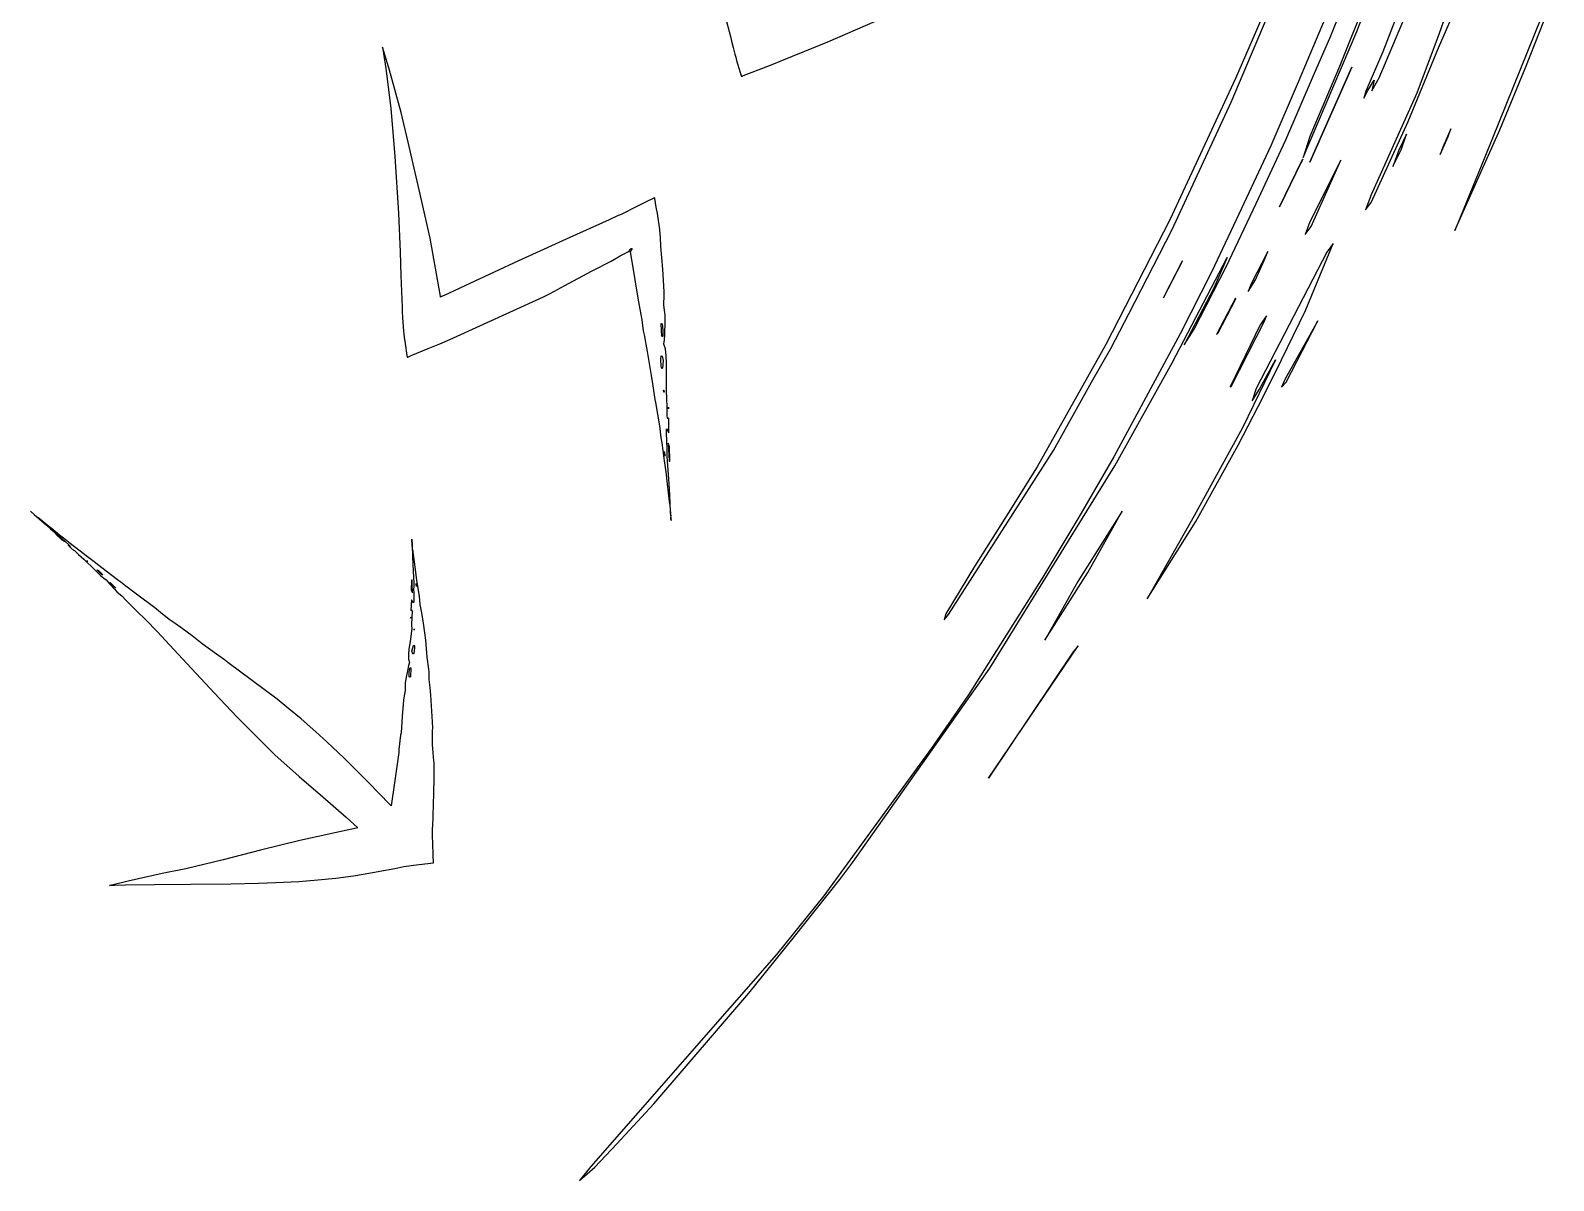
# Model space of a CAD drawing. Extents: x 0 to 153, y 0 to 357.
# Drawn here: x 118.46 to 148.3, y 231.25 to 253.78 of the extents above; entities that cross this region are included whole.
import ezdxf

# ---------------------------------------------------------------- set-up
doc = ezdxf.new("R2010")
doc.units = 0

msp = doc.modelspace()

# ---------------------------------------------------------------- linework, layer by layer
at = {"layer": 'Layer 1'}
for p, q in [((144.444403, 253.755394), (145.738215, 257.145371)), ((146.809857, 255.875331), (146.055723, 253.721161)), ((146.041072, 253.436396), (146.96032, 255.530436)), ((131.82077, 255.014207), (132.142585, 253.760797)), ((141.978167, 252.372432), (143.055, 254.912)), ((144.795926, 254.806877), (144.100472, 253.072967)), ((143.932017, 253.66982), (144.243308, 254.453771)), ((144.878799, 252.852416), (145.489324, 254.283566)), ((148.195558, 254.3892), (146.953818, 251.29363)), ((147.757338, 253.06658), (148.297042, 254.43741)), ((134.076652, 253.552985), (135.014961, 253.962427)), ((142.674719, 254.237343), (142.064329, 252.838373)), ((143.821513, 254.017291), (143.297003, 252.767461)), ((145.268917, 254.168132), (144.952665, 253.362797)), ((132.142585, 253.760797), (132.175351, 253.632332)), ((143.393483, 251.290754), (144.444403, 253.755394)), ((143.596362, 252.895369), (143.932017, 253.66982)), ((146.055723, 253.721161), (145.61818, 252.550141)), ((125.378431, 253.365188), (125.355063, 253.453264)), ((125.355063, 253.453264), (125.376058, 253.32927)), ((125.490699, 252.999586), (125.378431, 253.365188)), ((132.175351, 253.632332), (132.191768, 253.568039)), ((132.191768, 253.568039), (132.225685, 253.441886)), ((132.225685, 253.441886), (132.258519, 253.315558)), ((133.144109, 253.175138), (134.076652, 253.552985)), ((144.952665, 253.362797), (144.61701, 252.586921)), ((145.447167, 251.997726), (146.041072, 253.436396)), ((125.376058, 253.32927), (125.417234, 253.031723)), ((132.258519, 253.315558), (132.274041, 253.252693)), ((132.274041, 253.252693), (132.290526, 253.191521)), ((132.290526, 253.191521), (132.361685, 252.954618)), ((132.786543, 253.031597), (133.023293, 253.127076)), ((133.023293, 253.127076), (133.144109, 253.175138)), ((144.100472, 253.072967), (143.521352, 251.700077)), ((144.343, 253.059), (143.523673, 251.20046)), ((143.523673, 251.20046), (144.343, 253.059)), ((144.343, 253.059), (144.343, 253.059)), ((147.246465, 251.83147), (147.757338, 253.06658)), ((125.417234, 253.031723), (125.515123, 252.255251)), ((125.722767, 252.169777), (125.490699, 252.999586)), ((132.361685, 252.954618), (132.379392, 252.895177)), ((132.379392, 252.895177), (132.383868, 252.880287)), ((132.383868, 252.880287), (132.398115, 252.884681)), ((132.398115, 252.884681), (132.427827, 252.895789)), ((132.427827, 252.895789), (132.546812, 252.940409)), ((132.546812, 252.940409), (132.786543, 253.031597)), ((142.064329, 252.838373), (140.780119, 250.068893)), ((143.297003, 252.767461), (142.757434, 251.521141)), ((143.052859, 251.635059), (143.596362, 252.895369)), ((144.660435, 252.601658), (144.781116, 252.805863)), ((144.737483, 252.598437), (144.878799, 252.852416)), ((144.781116, 252.805863), (144.737483, 252.598437)), ((144.580321, 252.450774), (144.660435, 252.601658)), ((144.61701, 252.586921), (144.580321, 252.450774)), ((145.61818, 252.550141), (144.721792, 250.560191)), ((125.515123, 252.255251), (125.596388, 251.306037)), ((125.85783, 251.588524), (125.722767, 252.169777)), ((140.815797, 249.864202), (141.978167, 252.372432)), ((144.724574, 250.408136), (145.447167, 251.997726)), ((126.073346, 250.653878), (125.85783, 251.588524)), ((142.472791, 250.389449), (143.052859, 251.635059)), ((143.521352, 251.700077), (143.393483, 251.290754)), ((145.417505, 251.748372), (145.26399, 251.432932)), ((145.308567, 251.441346), (145.417505, 251.748372)), ((146.077, 251.348), (146.234246, 251.701867)), ((146.28648, 251.849921), (146.129644, 251.495018)), ((146.234246, 251.701867), (146.28648, 251.849921)), ((146.363508, 249.8582), (147.246465, 251.83147)), ((125.596388, 251.306037), (125.667957, 250.202267)), ((142.757434, 251.521141), (142.181436, 250.291711)), ((145.148, 251.113), (145.308567, 251.441346)), ((145.26399, 251.432932), (145.148, 251.113)), ((146.129644, 251.495018), (146.077, 251.348)), ((146.077, 251.348), (146.077, 251.348)), ((146.953818, 251.29363), (146.363508, 249.8582)), ((143.354, 251.198), (142.927379, 250.321701)), ((142.927379, 250.321701), (143.354, 251.198)), ((143.353559, 251.19761), (143.383, 251.255)), ((143.36292, 251.217013), (143.353559, 251.19761)), ((143.354, 251.198), (143.354, 251.198)), ((143.383, 251.255), (143.36292, 251.217013)), ((143.383, 251.255), (143.383, 251.255)), ((144.129628, 251.236158), (143.524866, 250.030948)), ((143.549289, 249.937108), (144.129628, 251.236158)), ((145.148, 251.113), (145.148, 251.113)), ((126.28479, 249.707782), (126.073346, 250.653878)), ((130.559376, 250.437839), (130.259938, 250.290127)), ((130.632506, 250.474031), (130.559376, 250.437839)), ((130.668864, 250.492059), (130.632506, 250.474031)), ((130.689961, 250.500046), (130.668864, 250.492059)), ((130.690776, 250.494856), (130.689961, 250.500046)), ((130.692405, 250.484476), (130.690776, 250.494856)), ((130.718251, 250.319619), (130.692405, 250.484476)), ((141.88464, 249.147219), (142.472791, 250.389449)), ((144.721792, 250.560191), (144.613661, 250.262306)), ((144.613661, 250.262306), (144.724574, 250.408136)), ((125.667957, 250.202267), (125.7014, 249.443112)), ((129.792954, 250.067843), (129.024574, 249.723456)), ((129.973669, 250.150588), (129.792954, 250.067843)), ((129.996329, 250.160813), (129.973669, 250.150588)), ((130.007793, 250.16602), (129.996329, 250.160813)), ((130.027396, 250.175652), (130.007793, 250.16602)), ((130.105475, 250.214099), (130.027396, 250.175652)), ((130.259938, 250.290127), (130.105475, 250.214099)), ((130.742804, 250.194665), (130.718251, 250.319619)), ((130.786624, 249.87624), (130.742804, 250.194665)), ((140.780119, 250.068893), (139.526979, 247.627333)), ((142.181436, 250.291711), (141.601777, 249.055651)), ((130.800939, 249.71291), (130.786624, 249.87624)), ((139.974696, 248.225632), (140.815797, 249.864202)), ((143.524866, 250.030948), (143.432, 249.778)), ((143.432, 249.778), (143.549289, 249.937108)), ((143.432, 249.778), (143.432, 249.778)), ((126.466863, 248.714925), (126.28479, 249.707782)), ((129.024574, 249.723456), (128.220851, 249.358024)), ((130.186064, 249.458404), (130.192439, 249.476295)), ((130.192439, 249.476295), (130.201936, 249.486031)), ((130.201936, 249.486031), (130.214012, 249.497038)), ((130.248539, 249.504283), (130.211851, 249.453336)), ((130.214012, 249.497038), (130.228527, 249.507669)), ((130.228527, 249.507669), (130.248539, 249.504283)), ((130.802632, 249.683147), (130.800939, 249.71291)), ((130.803377, 249.658593), (130.802632, 249.683147)), ((130.804735, 249.609464), (130.803377, 249.658593)), ((130.804452, 249.548106), (130.804735, 249.609464)), ((130.847121, 249.102847), (130.804452, 249.548106)), ((143.438698, 248.29393), (143.982337, 249.60763)), ((143.982337, 249.60763), (143.857451, 249.435006)), ((125.7014, 249.443112), (125.715644, 248.975752)), ((128.021602, 249.264631), (127.064364, 248.821218)), ((128.220851, 249.358024), (128.021602, 249.264631)), ((129.44807, 249.060524), (129.831, 249.26)), ((129.831, 249.26), (130.012122, 249.36167)), ((130.012122, 249.36167), (130.103158, 249.411496)), ((130.103158, 249.411496), (130.149161, 249.434763)), ((130.149161, 249.434763), (130.172224, 249.445922)), ((130.172224, 249.445922), (130.183823, 249.451349)), ((130.183823, 249.451349), (130.186064, 249.458404)), ((130.211851, 249.453336), (130.207104, 249.44908)), ((130.207104, 249.44908), (130.210019, 249.404749)), ((130.210019, 249.404749), (130.236266, 249.250151)), ((130.236266, 249.250151), (130.357904, 248.533025)), ((141.024064, 249.261588), (140.65266, 248.54924)), ((140.657, 248.543), (141.02854, 249.255585)), ((140.827, 247.267), (141.90037, 249.32805)), ((141.02854, 249.255585), (141.024064, 249.261588)), ((141.90037, 249.32805), (141.639267, 248.730837)), ((142.699623, 249.448236), (142.374, 248.812)), ((143.857451, 249.435006), (142.474, 246.765)), ((142.541827, 249.079394), (142.626493, 249.270622)), ((142.626493, 249.270622), (142.699623, 249.448236)), ((125.715644, 248.975752), (125.736266, 248.349202)), ((128.922951, 248.784057), (129.44807, 249.060524)), ((130.872764, 248.660588), (130.847121, 249.102847)), ((141.601777, 249.055651), (140.983245, 247.835701)), ((141.253628, 247.926859), (141.88464, 249.147219)), ((142.311048, 248.662081), (142.454928, 248.890164)), ((142.454928, 248.890164), (142.541827, 249.079394)), ((126.482126, 248.610503), (126.466863, 248.714925)), ((126.489726, 248.558235), (126.482126, 248.610503)), ((126.56292, 248.58698), (126.512992, 248.563459)), ((126.662979, 248.633789), (126.56292, 248.58698)), ((127.064364, 248.821218), (126.662979, 248.633789)), ((128.510356, 248.558875), (128.635663, 248.627373)), ((128.635663, 248.627373), (128.922951, 248.784057)), ((130.868898, 248.397825), (130.873306, 248.599264)), ((130.873306, 248.599264), (130.872764, 248.660588)), ((141.639267, 248.730837), (141.06043, 247.618187)), ((142.374, 248.812), (142.311048, 248.662081)), ((142.374, 248.812), (142.374, 248.812)), ((125.736266, 248.349202), (125.737556, 248.317282)), ((125.737556, 248.317282), (125.738165, 248.301325)), ((125.738165, 248.301325), (125.738575, 248.292811)), ((125.738575, 248.292811), (125.739726, 248.276871)), ((125.739726, 248.276871), (125.748952, 248.148897)), ((126.490471, 248.552791), (126.489726, 248.558235)), ((126.512992, 248.563459), (126.490471, 248.552791)), ((126.675456, 247.72376), (128.510356, 248.558875)), ((130.357904, 248.533025), (130.396368, 248.320105)), ((130.396368, 248.320105), (130.436931, 248.10898)), ((130.891216, 248.201794), (130.868898, 248.397825)), ((140.65266, 248.54924), (140.657, 248.543)), ((142.066333, 248.534161), (141.695, 247.821)), ((141.72627, 247.855917), (142.073592, 248.52285)), ((142.073592, 248.52285), (142.066333, 248.534161)), ((142.965945, 247.325042), (143.438698, 248.29393)), ((125.748952, 248.148897), (125.767675, 247.891152)), ((130.436931, 248.10898), (130.462168, 247.894491)), ((130.810765, 248.025969), (130.816, 248.039)), ((130.826233, 247.788643), (130.810765, 248.025969)), ((130.816, 248.039), (130.816248, 248.03931)), ((130.816248, 248.03931), (130.83253, 248.030423)), ((130.83253, 248.030423), (130.84725, 247.907724)), ((130.884499, 247.817284), (130.893318, 248.082115)), ((130.893318, 248.082115), (130.891216, 248.201794)), ((139.620998, 247.549916), (139.974696, 248.225632)), ((142.550206, 248.010933), (141.963489, 246.797633)), ((141.982212, 246.804161), (142.635, 248.081)), ((142.672716, 248.188527), (142.550206, 248.010933)), ((142.635, 248.081), (142.672716, 248.188527)), ((142.635, 248.081), (142.635, 248.081)), ((143.679974, 248.088637), (143.030443, 246.941967)), ((143.056969, 246.890007), (143.679974, 248.088637)), ((125.767675, 247.891152), (125.773102, 247.827404)), ((125.773102, 247.827404), (125.781582, 247.768013)), ((125.781582, 247.768013), (125.798541, 247.648859)), ((126.477105, 247.639779), (126.675456, 247.72376)), ((130.462168, 247.894491), (130.478043, 247.817955)), ((130.478043, 247.817955), (130.541943, 247.491706)), ((130.832947, 247.776225), (130.826233, 247.788643)), ((130.846776, 247.793252), (130.832947, 247.776225)), ((130.84725, 247.907724), (130.846776, 247.793252)), ((130.868624, 247.636019), (130.878259, 247.717581)), ((130.878259, 247.717581), (130.884499, 247.817284)), ((140.983245, 247.835701), (139.683705, 245.424921)), ((141.06043, 247.618187), (141.253628, 247.926859)), ((141.695, 247.821), (141.72627, 247.855917)), ((141.695, 247.821), (141.695, 247.821)), ((125.798541, 247.648859), (125.831917, 247.408634)), ((125.831917, 247.408634), (125.835919, 247.379548)), ((125.835919, 247.379548), (125.837073, 247.377073)), ((125.837073, 247.377073), (125.84046, 247.378484)), ((125.84046, 247.378484), (125.84738, 247.381306)), ((125.84738, 247.381306), (125.861084, 247.386903)), ((125.861084, 247.386903), (125.916098, 247.409322)), ((125.916098, 247.409322), (126.026399, 247.454213)), ((126.026399, 247.454213), (126.248971, 247.545012)), ((126.248971, 247.545012), (126.477105, 247.639779)), ((130.541943, 247.491706), (130.61507, 247.01641)), ((130.808177, 247.335589), (130.815, 247.404)), ((130.814758, 247.404028), (130.830901, 247.394907)), ((130.815, 247.404), (130.814758, 247.404028)), ((130.830901, 247.394907), (130.853219, 247.314877)), ((130.895895, 247.538505), (130.868624, 247.636019)), ((130.911022, 247.403899), (130.895895, 247.538505)), ((130.916585, 247.263937), (130.911022, 247.403899)), ((139.526979, 247.627333), (138.181179, 245.226933)), ((139.243625, 246.888173), (139.620998, 247.549916)), ((130.815977, 247.198994), (130.808177, 247.335589)), ((130.818283, 247.176913), (130.815977, 247.198994)), ((130.830088, 247.154188), (130.818283, 247.176913)), ((130.836464, 247.162398), (130.830088, 247.154188)), ((130.853219, 247.314877), (130.836464, 247.162398)), ((130.916867, 247.046268), (130.916585, 247.263937)), ((139.704171, 245.248264), (140.827, 247.267)), ((140.827, 247.267), (140.827, 247.267)), ((142.852798, 247.325039), (142.204215, 245.995089)), ((142.539326, 246.752656), (142.852798, 247.325039)), ((142.606959, 246.598552), (142.965945, 247.325042)), ((130.61507, 247.01641), (130.647497, 246.819227)), ((130.647497, 246.819227), (130.691724, 246.551037)), ((130.917149, 246.682498), (130.916867, 247.046268)), ((138.499936, 245.546983), (139.243625, 246.888173)), ((141.963489, 246.797633), (141.982212, 246.804161)), ((143.030443, 246.941967), (142.966, 246.789)), ((142.966, 246.789), (143.056969, 246.890007)), ((142.966, 246.789), (142.966, 246.789)), ((130.691724, 246.551037), (130.700882, 246.49297)), ((130.700882, 246.49297), (130.740975, 246.262005)), ((130.864615, 246.693197), (130.862039, 246.73285)), ((130.862039, 246.73285), (130.866447, 246.73073)), ((130.869433, 246.691758), (130.864615, 246.693197)), ((130.866447, 246.73073), (130.869433, 246.691758)), ((130.927797, 246.604859), (130.917149, 246.682498)), ((130.931466, 246.362413), (130.927797, 246.604859)), ((142.121182, 245.657189), (142.606959, 246.598552)), ((142.474, 246.765), (142.389884, 246.523878)), ((142.389884, 246.523878), (142.539326, 246.752656)), ((142.474, 246.765), (142.474, 246.765)), ((130.740975, 246.262005), (130.779777, 246.031667)), ((130.932079, 246.220836), (130.931466, 246.362413)), ((130.940963, 246.170776), (130.932079, 246.220836)), ((130.963961, 246.182748), (130.940963, 246.170776)), ((130.958314, 246.400749), (130.955667, 246.378123)), ((130.955667, 246.378123), (130.959, 246.368)), ((130.96029, 246.384789), (130.958314, 246.400749)), ((130.959, 246.368), (130.96029, 246.384789)), ((130.959, 246.368), (130.959, 246.368)), ((130.964165, 246.027946), (130.963961, 246.182748)), ((130.779777, 246.031667), (130.808403, 245.795106)), ((130.916136, 245.914117), (130.915526, 245.973065)), ((130.915526, 245.973065), (130.962807, 245.894241)), ((130.924684, 245.712523), (130.916136, 245.914117)), ((130.962807, 245.894241), (130.964165, 246.027946)), ((142.204215, 245.995089), (141.254713, 244.267359)), ((130.808403, 245.795106), (130.823463, 245.698131)), ((130.823463, 245.698131), (130.875222, 245.347927)), ((130.933151, 245.595624), (130.924684, 245.712523)), ((130.931861, 245.524222), (130.933151, 245.595624)), ((130.948, 245.696), (130.966045, 245.453027)), ((130.978206, 245.621798), (130.948, 245.696)), ((130.948, 245.696), (130.948, 245.696)), ((130.981311, 245.355203), (130.978206, 245.621798)), ((141.286731, 244.158179), (142.121182, 245.657189)), ((130.879409, 245.453326), (130.874459, 245.528335)), ((130.874459, 245.528335), (130.885, 245.463)), ((130.875222, 245.347927), (130.903238, 245.1298)), ((130.882796, 245.439198), (130.879409, 245.453326)), ((130.88456, 245.46389), (130.882796, 245.439198)), ((130.885, 245.463), (130.88456, 245.46389)), ((130.931726, 245.432661), (130.931861, 245.524222)), ((130.95764, 245.078622), (130.931726, 245.432661)), ((130.966045, 245.453027), (130.970998, 245.351495)), ((130.970998, 245.351495), (130.976361, 245.329764)), ((130.976361, 245.329764), (130.981311, 245.355203)), ((136.445316, 242.339193), (138.499936, 245.546983)), ((139.683705, 245.424921), (138.997059, 244.242301)), ((130.903238, 245.1298), (130.93268, 244.892152)), ((130.968223, 244.897958), (130.95764, 245.078622)), ((137.253641, 241.287558), (139.704171, 245.248264)), ((138.181179, 245.226933), (137.546298, 244.214813)), ((130.93268, 244.892152), (130.970125, 244.552413)), ((130.98118, 244.673165), (130.968223, 244.897958)), ((130.970125, 244.552413), (130.974466, 244.520054)), ((130.974466, 244.520054), (130.983624, 244.4734)), ((130.997055, 244.348418), (130.98118, 244.673165)), ((130.983624, 244.4734), (130.996041, 244.313341)), ((118.47204, 244.346355), (118.45671, 244.359481)), ((118.45671, 244.359481), (118.47, 244.348)), ((118.47, 244.348), (118.489538, 244.331261)), ((118.489538, 244.331261), (118.47204, 244.346355)), ((118.517007, 244.307249), (118.49496, 244.325717)), ((118.49496, 244.325717), (118.531386, 244.293826)), ((118.588302, 244.246754), (118.517007, 244.307249)), ((118.531386, 244.293826), (118.673098, 244.170379)), ((118.610959, 244.229389), (118.588302, 244.246754)), ((118.626018, 244.217254), (118.610959, 244.229389)), ((118.781703, 244.089314), (118.626018, 244.217254)), ((118.673098, 244.170379), (118.772003, 244.084736)), ((130.996041, 244.313341), (131.000724, 244.264234)), ((131.000724, 244.264234), (130.997055, 244.348418)), ((131.004612, 244.205674), (131.001627, 244.250736)), ((131.001627, 244.250736), (131.004, 244.21)), ((131.004, 244.21), (131.006373, 244.175335)), ((131.006373, 244.175335), (131.004612, 244.205674)), ((137.546298, 244.214813), (136.953002, 243.276264)), ((138.997059, 244.242301), (138.293259, 243.069551)), ((139.844971, 244.36464), (138.975445, 242.98482)), ((139.173, 243.158), (139.844971, 244.36464)), ((141.254713, 244.267359), (140.338245, 242.643619)), ((140.338245, 242.643619), (141.286731, 244.158179)), ((118.772003, 244.084736), (118.851575, 244.015747)), ((118.892139, 243.999923), (118.781703, 244.089314)), ((118.851575, 244.015747), (119.009619, 243.880501)), ((118.994165, 243.917892), (118.892139, 243.999923)), ((118.96203, 243.908557), (118.95104, 243.916595)), ((118.95104, 243.916595), (118.959927, 243.906316)), ((118.959927, 243.906316), (119.072872, 243.802458)), ((119.006463, 243.869416), (118.96203, 243.908557)), ((119.161043, 243.786746), (118.994165, 243.917892)), ((119.115, 243.776), (119.006463, 243.869416)), ((119.009619, 243.880501), (119.048148, 243.844884)), ((119.03978, 243.87224), (119.029942, 243.881957)), ((119.029942, 243.881957), (119.037133, 243.87677)), ((119.037133, 243.87677), (119.070644, 243.848107)), ((119.070644, 243.848107), (119.03978, 243.87224)), ((119.048148, 243.844884), (119.077725, 243.816919)), ((119.072872, 243.802458), (119.115, 243.776)), ((119.077725, 243.816919), (119.129959, 243.772012)), ((125.93, 243.789), (125.928307, 243.81252)), ((125.928307, 243.81252), (125.929458, 243.791918)), ((119.115, 243.776), (119.115, 243.776)), ((119.129959, 243.772012), (119.217944, 243.693836)), ((119.207646, 243.750472), (119.161043, 243.786746)), ((119.242907, 243.670722), (119.192234, 243.697251)), ((119.192234, 243.697251), (119.247792, 243.644408)), ((119.318627, 243.661183), (119.207646, 243.750472)), ((119.217944, 243.693836), (119.242907, 243.670722)), ((119.247792, 243.644408), (119.312779, 243.583203)), ((119.312779, 243.583203), (119.316448, 243.590258)), ((119.316448, 243.590258), (119.340801, 243.571349)), ((119.431166, 243.575336), (119.318627, 243.661183)), ((119.340801, 243.571349), (119.400497, 243.5153)), ((119.400497, 243.5153), (119.502523, 243.419381)), ((119.544927, 243.48942), (119.431166, 243.575336)), ((125.929458, 243.791918), (125.931564, 243.761207)), ((125.931564, 243.761207), (125.93, 243.789)), ((125.935659, 243.719378), (125.93199, 243.752736)), ((125.93199, 243.752736), (125.933965, 243.695346)), ((125.933965, 243.695346), (125.942432, 243.473184)), ((125.944613, 243.610347), (125.935659, 243.719378)), ((125.952685, 243.578738), (125.944613, 243.610347)), ((125.956213, 243.55671), (125.952685, 243.578738)), ((125.984717, 243.324134), (125.956213, 243.55671)), ((119.502523, 243.419381), (119.538136, 243.389787)), ((119.538136, 243.389787), (119.684934, 243.244787)), ((119.573217, 243.467689), (119.544927, 243.48942)), ((119.580706, 243.376136), (119.561, 243.392)), ((119.561, 243.392), (119.5611, 243.391537)), ((119.5611, 243.391537), (119.580706, 243.376136)), ((119.703321, 243.367985), (119.573217, 243.467689)), ((119.684934, 243.244787), (119.772578, 243.157346)), ((119.79775, 243.29496), (119.703321, 243.367985)), ((119.765017, 243.208377), (119.764404, 243.212498)), ((119.764404, 243.212498), (119.778515, 243.204917)), ((119.819556, 243.145069), (119.765017, 243.208377)), ((119.778515, 243.204917), (119.788418, 243.196406)), ((120.024188, 243.117942), (119.79775, 243.29496)), ((125.942432, 243.473184), (125.949352, 243.318603)), ((125.949352, 243.318603), (125.954508, 243.193816)), ((126.006764, 243.160496), (125.984717, 243.324134)), ((136.953002, 243.276264), (136.389216, 242.352455)), ((119.772578, 243.157346), (119.831052, 243.101517)), ((119.788418, 243.196406), (119.846895, 243.14273)), ((119.861274, 243.115851), (119.819556, 243.145069)), ((119.831052, 243.101517), (119.891495, 243.049024)), ((119.846895, 243.14273), (119.87179, 243.114375)), ((119.862, 243.116), (119.861274, 243.115851)), ((119.87179, 243.114375), (119.862, 243.116)), ((119.891495, 243.049024), (119.942236, 243.013182)), ((119.942236, 243.013182), (119.970794, 242.978621)), ((119.970794, 242.978621), (120.008047, 242.937019)), ((120.008047, 242.937019), (120.109929, 242.826837)), ((120.014789, 242.952264), (120.013973, 242.961216)), ((120.013973, 242.961216), (120.021912, 242.957146)), ((120.060509, 242.905438), (120.014789, 242.952264)), ((120.021912, 242.957146), (120.123938, 242.862514)), ((120.186384, 242.998379), (120.024188, 243.117942)), ((120.116135, 242.857361), (120.060509, 242.905438)), ((120.224984, 242.970482), (120.186384, 242.998379)), ((120.324633, 242.889097), (120.224984, 242.970482)), ((125.922, 243), (125.91569, 242.813502)), ((125.92778, 243.017926), (125.922, 243)), ((125.922, 243), (125.922, 243)), ((125.932324, 243.002969), (125.92778, 243.017926)), ((125.933735, 242.932216), (125.932324, 243.002969)), ((125.942554, 242.762488), (125.933735, 242.932216)), ((125.954508, 243.193816), (125.968619, 242.94813)), ((125.968619, 242.94813), (125.965295, 242.884027)), ((126.027319, 243.009592), (126.006764, 243.160496)), ((126.014085, 242.928129), (126.016662, 242.945494)), ((126.02175, 242.883374), (126.014085, 242.928129)), ((126.016662, 242.945494), (126.019512, 242.935743)), ((126.019512, 242.935743), (126.02175, 242.883374)), ((126.065715, 242.76608), (126.027319, 243.009592)), ((138.293259, 243.069551), (136.836269, 240.760191)), ((138.33, 241.832), (139.173, 243.158)), ((138.975445, 242.98482), (138.33, 241.832)), ((120.109929, 242.826837), (120.158567, 242.777673)), ((120.116, 242.857), (120.116135, 242.857361)), ((120.126854, 242.856207), (120.116, 242.857)), ((120.123938, 242.862514), (120.126854, 242.856207)), ((120.158567, 242.777673), (120.246482, 242.699746)), ((120.246482, 242.699746), (120.324494, 242.614798)), ((120.324494, 242.614798), (120.349048, 242.589138)), ((120.430255, 242.811593), (120.324633, 242.889097)), ((120.535944, 242.733006), (120.430255, 242.811593)), ((120.89066, 242.466588), (120.535944, 242.733006)), ((125.920591, 242.622652), (125.913671, 242.528091)), ((125.91569, 242.813502), (125.942554, 242.762488)), ((125.963802, 242.568621), (125.920591, 242.622652)), ((125.965295, 242.884027), (125.961361, 242.833878)), ((125.961361, 242.833878), (125.965295, 242.752085)), ((125.965701, 242.610274), (125.963802, 242.568621)), ((125.965295, 242.752085), (125.965701, 242.610274)), ((126.076705, 242.698327), (126.065715, 242.76608)), ((126.09495, 242.532129), (126.076705, 242.698327)), ((120.349048, 242.589138), (120.535597, 242.406371)), ((120.535597, 242.406371), (120.724451, 242.22379)), ((120.967653, 242.409113), (120.89066, 242.466588)), ((121.002522, 242.379043), (120.967653, 242.409113)), ((121.175572, 242.240895), (121.002522, 242.379043)), ((125.913671, 242.528091), (125.90716, 242.418366)), ((125.90716, 242.418366), (125.930223, 242.427643)), ((125.930223, 242.427643), (125.936666, 242.392385)), ((125.936666, 242.392385), (125.930765, 242.291612)), ((126.122831, 242.369851), (126.09495, 242.532129)), ((126.151121, 242.206332), (126.122831, 242.369851)), ((136.389216, 242.352455), (136.356182, 242.231808)), ((136.356182, 242.231808), (136.445316, 242.339193)), ((120.724451, 242.22379), (120.747178, 242.197199)), ((120.747178, 242.197199), (120.905222, 242.033984)), ((120.905222, 242.033984), (120.940088, 242.001167)), ((121.292657, 242.158486), (121.175572, 242.240895)), ((121.401058, 242.084086), (121.292657, 242.158486)), ((121.430906, 242.064497), (121.401058, 242.084086)), ((121.62173, 241.919345), (121.430906, 242.064497)), ((125.925882, 242.064547), (125.893523, 241.81013)), ((125.904, 242.286), (125.901962, 242.273991)), ((125.901962, 242.273991), (125.903117, 242.262663)), ((125.903117, 242.262663), (125.906786, 242.278877)), ((125.906786, 242.278877), (125.904, 242.286)), ((125.904, 242.286), (125.904, 242.286)), ((125.930765, 242.291612), (125.920997, 242.119174)), ((125.920997, 242.119174), (125.925882, 242.064547)), ((125.972638, 242.059201), (125.977317, 242.058301)), ((125.972638, 242.031676), (125.972638, 242.059201)), ((125.976911, 242.030285), (125.972638, 242.031676)), ((125.977317, 242.058301), (125.976911, 242.030285)), ((126.157158, 242.165018), (126.151121, 242.206332)), ((126.184087, 241.974755), (126.157158, 242.165018)), ((120.940088, 242.001167), (121.26672, 241.650862)), ((121.8211, 241.765461), (121.62173, 241.919345)), ((122.099704, 241.557051), (121.8211, 241.765461)), ((125.893523, 241.81013), (125.872833, 241.657448)), ((125.931665, 241.622082), (125.963412, 241.729448)), ((125.963412, 241.729448), (125.97075, 241.735281)), ((125.97075, 241.735281), (125.98045, 241.719426)), ((125.98045, 241.719426), (125.980585, 241.703943)), ((126.200911, 241.835114), (126.184087, 241.974755)), ((126.228249, 241.500427), (126.200911, 241.835114)), ((137.229, 239.133), (138.98541, 241.72127)), ((138.33, 241.832), (138.33, 241.832)), ((138.98541, 241.72127), (138.882436, 241.603019)), ((121.26672, 241.650862), (121.610184, 241.281239)), ((122.257285, 241.446358), (122.099704, 241.557051)), ((122.32648, 241.398381), (122.257285, 241.446358)), ((125.872833, 241.657448), (125.864626, 241.558952)), ((125.864626, 241.558952), (125.866319, 241.464015)), ((125.866319, 241.464015), (125.883752, 241.395153)), ((125.94625, 241.565877), (125.931665, 241.622082)), ((125.96158, 241.559569), (125.94625, 241.565877)), ((125.975011, 241.607869), (125.96158, 241.559569)), ((125.980585, 241.703943), (125.975, 241.608)), ((125.975, 241.608), (125.975011, 241.607869)), ((126.258504, 241.269107), (126.228249, 241.500427)), ((138.882436, 241.603019), (137.229, 239.133)), ((121.610184, 241.281239), (121.972156, 240.895159)), ((123.287728, 240.676909), (122.32648, 241.398381)), ((125.848952, 241.266477), (125.811698, 241.077724)), ((125.865639, 241.337298), (125.848952, 241.266477)), ((125.883752, 241.395153), (125.865639, 241.337298)), ((125.876716, 241.202259), (125.889334, 241.283731)), ((125.878345, 241.114801), (125.876716, 241.202259)), ((125.893675, 241.108474), (125.878345, 241.114801)), ((125.889334, 241.283731), (125.905071, 241.295889)), ((125.900595, 241.118041), (125.893675, 241.108474)), ((125.910498, 241.287086), (125.900595, 241.118041)), ((125.905071, 241.295889), (125.910498, 241.287086)), ((126.266169, 241.214615), (126.258504, 241.269107)), ((126.267933, 241.061154), (126.266169, 241.214615)), ((134.567681, 237.482574), (137.253641, 241.287558)), ((121.972156, 240.895159), (122.06326, 240.79917)), ((125.800979, 240.851456), (125.77344, 240.706337)), ((125.811698, 241.077724), (125.800641, 240.992132)), ((125.800641, 240.992132), (125.800979, 240.851456)), ((126.284826, 240.909522), (126.267933, 241.061154)), ((126.298731, 240.755858), (126.284826, 240.909522)), ((122.06326, 240.79917), (122.499107, 240.333374)), ((123.519593, 240.487538), (123.287728, 240.676909)), ((125.766859, 240.662028), (125.739317, 240.340859)), ((125.77344, 240.706337), (125.766859, 240.662028)), ((126.332107, 240.232689), (126.298731, 240.755858)), ((136.836269, 240.760191), (136.112863, 239.721341)), ((122.499107, 240.333374), (123.246798, 239.586411)), ((123.761361, 240.290931), (123.519593, 240.487538)), ((124.048782, 240.038698), (123.761361, 240.290931)), ((125.739317, 240.340859), (125.716999, 240.018279)), ((126.338279, 240.118756), (126.332107, 240.232689)), ((124.260976, 239.84574), (124.048782, 240.038698)), ((125.707231, 239.973795), (125.674603, 239.690952)), ((125.716999, 240.018279), (125.707231, 239.973795)), ((126.331768, 239.793637), (126.334413, 240.06203)), ((126.334413, 240.06203), (126.338279, 240.118756)), ((124.600021, 239.525875), (124.260976, 239.84574)), ((125.672295, 239.632377), (125.586217, 239.039539)), ((125.674603, 239.690952), (125.672295, 239.632377)), ((126.345741, 239.624978), (126.331768, 239.793637)), ((126.35992, 239.470532), (126.345741, 239.624978)), ((136.112863, 239.721341), (133.998473, 236.828741)), ((123.246798, 239.586411), (123.71799, 239.161706)), ((125.081997, 239.043541), (124.600021, 239.525875)), ((126.365, 239.429), (126.35992, 239.470532)), ((126.365302, 239.13819), (126.365, 239.429)), ((126.365, 239.429), (126.365, 239.429)), ((123.71799, 239.161706), (124.183278, 238.767323)), ((125.500814, 238.616734), (125.081997, 239.043541)), ((125.586217, 239.039539), (125.524693, 238.590905)), ((126.359469, 238.830046), (126.365302, 239.13819)), ((137.229, 239.133), (137.229, 239.133)), ((124.183278, 238.767323), (124.644496, 238.36731)), ((126.35309, 238.620753), (126.359469, 238.830046)), ((125.524693, 238.590905), (125.500814, 238.616734)), ((126.34339, 238.346242), (126.348005, 238.453407)), ((126.348005, 238.453407), (126.349292, 238.489814)), ((126.349292, 238.489814), (126.349972, 238.515998)), ((126.349972, 238.515998), (126.35309, 238.620753)), ((124.868084, 238.156321), (123.735284, 237.90877)), ((124.644496, 238.36731), (124.868084, 238.156321)), ((126.33498, 238.107832), (126.34339, 238.346242)), ((123.735284, 237.90877), (122.966633, 237.720559)), ((126.332333, 238.017493), (126.333216, 238.047662)), ((126.333623, 237.985235), (126.332333, 238.017493)), ((126.333216, 238.047662), (126.33498, 238.107832)), ((126.339185, 237.855006), (126.333623, 237.985235)), ((126.348547, 237.624535), (126.339185, 237.855006)), ((122.231219, 237.532229), (121.501303, 237.354632)), ((122.966633, 237.720559), (122.231219, 237.532229)), ((126.351191, 237.469849), (126.348547, 237.624535)), ((121.037508, 237.260274), (120.373798, 237.113984)), ((121.501303, 237.354632), (121.037508, 237.260274)), ((124.787556, 237.218516), (125.128229, 237.276228)), ((125.128229, 237.276228), (125.298906, 237.307382)), ((125.298906, 237.307382), (125.59623, 237.363922)), ((125.59623, 237.363922), (125.774312, 237.398418)), ((125.774312, 237.398418), (125.81949, 237.406558)), ((125.81949, 237.406558), (125.867722, 237.412171)), ((125.867722, 237.412171), (125.964321, 237.423483)), ((125.964321, 237.423483), (126.351191, 237.469849)), ((134.310786, 237.146699), (134.567681, 237.482574)), ((120.07681, 237.042824), (120.006849, 237.029964)), ((120.006849, 237.029964), (120.100214, 237.035244)), ((120.373798, 237.113984), (120.07681, 237.042824)), ((120.100214, 237.035244), (120.320065, 237.038992)), ((120.320065, 237.038992), (120.889753, 237.04603)), ((120.889753, 237.04603), (121.588941, 237.051218)), ((121.588941, 237.051218), (122.381336, 237.059952)), ((122.381336, 237.059952), (122.925316, 237.072935)), ((122.925316, 237.072935), (123.262123, 237.084506)), ((123.262123, 237.084506), (123.713842, 237.106959)), ((123.713842, 237.106959), (124.08484, 237.138486)), ((124.08484, 237.138486), (124.442743, 237.170914)), ((124.442743, 237.170914), (124.787556, 237.218516)), ((133.423556, 236.028219), (134.310786, 237.146699)), ((133.998473, 236.828741), (133.071092, 235.673591)), ((132.529067, 234.916639), (133.423556, 236.028219)), ((133.071092, 235.673591), (129.437722, 231.524981)), ((130.667377, 232.750899), (132.529067, 234.916639)), ((129.946018, 231.968173), (130.667377, 232.750899)), ((129.512883, 231.51138), (129.946018, 231.968173)), ((129.437722, 231.524981), (129.213522, 231.248736)), ((129.213522, 231.248736), (129.512883, 231.51138))]:
    msp.add_line(p, q, dxfattribs=at)

doc.saveas('drawing.dxf')
